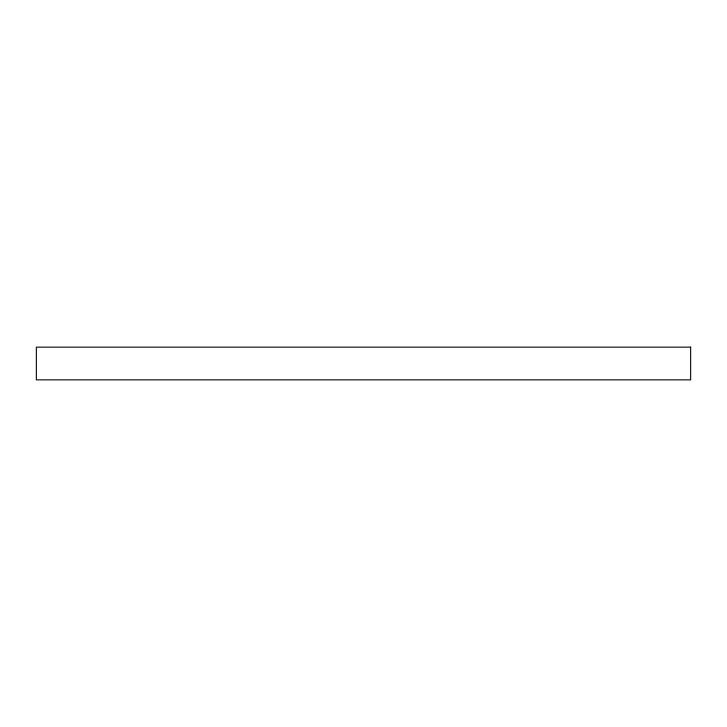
<?xml version="1.0" encoding="UTF-8"?>
<svg xmlns="http://www.w3.org/2000/svg" width="727" height="727" viewBox="0 0 727 727"><rect width="100%" height="100%" fill="white"/><g stroke="black" fill="none" stroke-linecap="round" stroke-linejoin="round"><path stroke-width="1.09" d="M690.65 347.142L36.35 347.142L36.35 379.857L690.65 379.857L690.65 347.142"/></g></svg>
